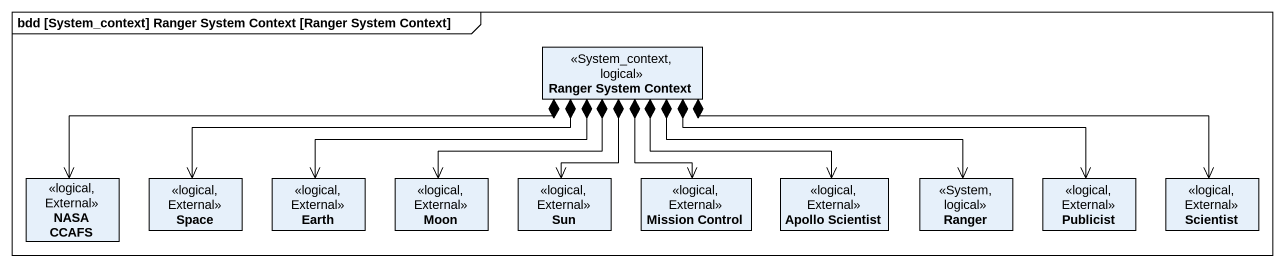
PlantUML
@startuml
mainframe bdd [System_context] Ranger System Context [Ranger System Context]
hide circle
hide empty members
class "Ranger System Context" as Ranger_System_Context <<System_context, logical>>
class "NASA CCAFS" as NASA_CCAFS <<logical, External>>
class Space <<logical, External>>
class Earth <<logical, External>>
class Moon <<logical, External>>
class Sun <<logical, External>>
class "Mission Control" as Mission_Control <<logical, External>>
class "Apollo Scientist" as Apollo_Scientist <<logical, External>>
class Ranger <<System, logical>>
class Publicist <<logical, External>>
class Scientist <<logical, External>>
Ranger_System_Context *-left-> NASA_CCAFS
Ranger_System_Context *-left-> Space
Ranger_System_Context *-left-> Earth
Ranger_System_Context *--> Moon
Ranger_System_Context *--> Sun
Ranger_System_Context *--> Mission_Control
Ranger_System_Context *--> Apollo_Scientist
Ranger_System_Context *-right-> Ranger
Ranger_System_Context *-right-> Publicist
Ranger_System_Context *-right-> Scientist
@enduml
